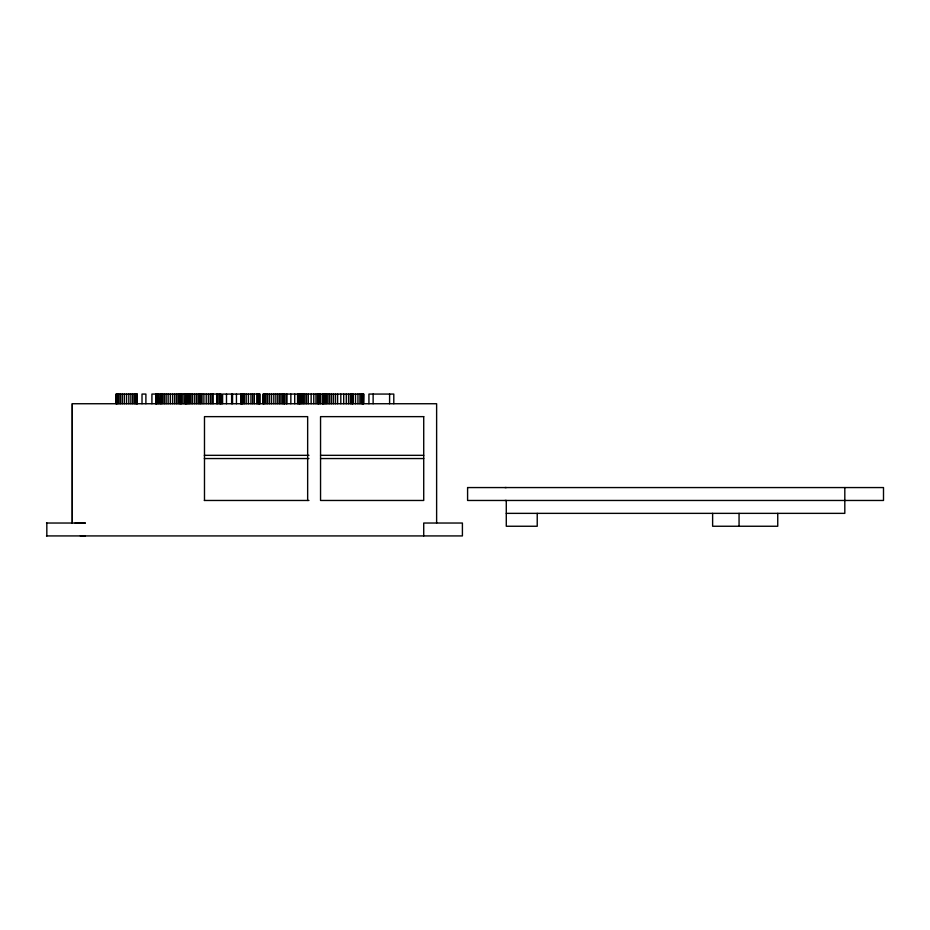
<?xml version="1.0" encoding="UTF-8"?>
<svg xmlns="http://www.w3.org/2000/svg" width="930" height="930" viewBox="0 0 930 930"><rect width="100%" height="100%" fill="white"/><g stroke="black" fill="none" stroke-linecap="round" stroke-linejoin="round"><path stroke-width="1.4" d="M46.826 535.936L46.826 523.032M72.296 403.736L72.296 523.032L72.296 403.736L436.623 403.736L436.623 523.032M506.28 487.564L505.002 487.564M85.188 535.924L80.329 535.936M505.002 500.468L506.28 500.468L506.28 526.252L537.226 526.252L537.226 513.36M204.333 455.328L308.946 455.328M320.571 455.328L423.72 455.328M204.333 458.548L308.946 458.548M320.571 458.548L423.72 458.548M204.333 500.468L308.946 500.468M506.28 513.36L844.812 513.36L844.812 487.564M75.167 523.032L85.188 523.032L46.5 523.032M46.5 535.924L462.408 535.924L462.408 523.032L423.72 523.032L423.72 535.924M777.747 513.36L777.747 526.252L712.624 526.252L712.624 513.36M739.059 513.36L739.059 526.252M393.797 403.736L393.797 394.064L368.931 394.064L368.931 403.736M389.6 394.064L389.6 403.736M373.128 394.064L373.128 403.736M363.572 394.064L363.572 403.736L363.758 394.064L263.062 394.064L263.062 403.736M363.246 394.064L363.246 403.736M363.084 394.064L363.084 403.736M362.991 394.064L362.991 403.736M362.398 394.064L362.398 403.736M361.375 394.064L361.375 403.736M359.922 394.064L359.922 403.736M357.945 394.064L357.945 403.736M355.516 394.064L355.516 403.736M352.796 394.064L352.796 403.736M352.726 394.064L352.726 403.736M352.528 394.064L352.528 403.736M352.342 394.064L352.342 403.736M351.738 394.064L351.738 403.736M350.412 394.064L350.412 403.736M348.552 394.064L348.552 403.736M346.286 394.064L346.286 403.736M343.705 394.064L343.705 403.736M340.81 394.064L340.81 403.736M337.613 394.064L337.613 403.736M335.474 394.064L335.474 403.736M333.44 394.064L333.44 403.736M331.522 394.064L331.522 403.736M329.697 394.064L329.697 403.736M328.046 394.064L328.046 403.736M326.593 394.064L326.593 403.736M325.361 394.064L325.361 403.736M324.326 394.064L324.326 403.736M323.524 394.064L323.524 403.736M322.966 394.064L322.943 403.736M322.594 394.064L322.605 403.736M322.478 394.064L322.419 403.736M320.443 394.064L320.443 403.736M319.025 394.064L319.025 403.736M318.757 394.064L318.757 403.736M318.583 394.064L318.583 403.736M318.455 394.064L318.455 403.736M317.525 394.064L317.525 403.736M315.968 394.064L315.968 403.736M313.77 394.064L313.77 403.736M311.143 394.064L311.143 403.736M308.295 394.064L308.295 403.736M307.656 500.468L307.656 416.64L204.484 416.64L204.484 500.468M306.505 394.064L306.505 403.736M304.889 394.064L304.889 403.736M303.447 394.064L303.447 403.736M302.169 394.064L302.169 403.736M301.088 394.064L301.088 403.736M300.227 394.064L300.227 403.736M299.565 394.064L299.565 403.736M299.123 394.064L299.123 403.736M298.763 394.064L298.763 403.736M297.565 394.064L297.565 403.736M294.717 394.064L294.717 403.736M290.846 394.064L290.846 403.736M286.928 394.064L286.928 403.736M286.37 394.064L286.37 403.736M284.568 394.064L284.615 403.736M283.685 394.064L283.685 403.736M282.581 394.064L282.581 403.736M281.023 394.064L281.023 403.736M279.465 394.064L279.465 403.736M277.745 394.064L277.745 403.736M275.85 394.064L275.85 403.736M273.804 394.064L273.804 403.736M271.548 394.064L271.548 403.736M269.502 394.064L269.502 403.736M267.677 394.064L267.677 403.736M266.061 394.064L266.061 403.736M264.748 394.064L264.748 403.736M263.806 394.064L263.806 403.736M263.388 394.064L263.248 403.736M260.051 403.736L260.051 394.064L222.596 394.064L222.596 403.736M259.4 394.064L259.4 403.736M259.191 394.064L259.226 403.736M258.703 394.064L258.703 403.736M257.866 394.064L257.866 403.736M256.785 394.064L256.785 403.736M254.309 394.064L254.309 403.736M252.681 394.064L252.681 403.736M250.949 394.064L250.949 403.736M248.415 394.064L248.415 403.736M246.206 394.064L246.206 403.736M244.427 394.064L244.427 403.736M243.183 394.064L243.183 403.736M242.358 394.064L242.358 403.736M241.847 394.064L241.905 403.736M241.207 394.064L241.265 403.736M236.441 394.064L236.441 403.736M232.547 394.064L232.547 403.736M231.617 394.064L231.617 403.736M226.49 394.064L226.49 403.736M221.154 403.736L221.154 394.064L151.916 394.064L151.916 403.736M220.968 394.064L220.933 403.736M220.259 394.064L220.259 403.736M219.155 394.064L219.155 403.736M217.608 394.064L217.608 403.736M216.678 394.064L216.678 403.736M213.191 394.064L213.191 403.736M211.935 394.064L211.935 403.736M210.32 394.064L210.32 403.736M208.401 394.064L208.401 403.736M206.228 394.064L206.228 403.736M203.903 394.064L203.903 403.736M202.043 394.064L202.043 403.736M200.648 394.064L200.648 403.736M199.741 394.064L199.741 403.736M198.276 394.064L198.276 403.736M196.602 394.064L196.602 403.736M194.73 394.064L194.73 403.736M192.65 394.064L192.65 403.736M191.045 394.064L191.045 403.736M189.627 394.064L189.627 403.736M188.418 394.064L188.418 403.736M187.395 394.064L187.395 403.736M186.593 394.064L186.593 403.736M186.012 394.064L186.012 403.736M185.675 394.064L185.558 403.736M184.803 394.064L184.803 403.736M183.071 394.064L183.071 403.736M181.594 394.064L181.594 403.736M181.083 394.064L180.897 403.736M180.339 394.064L180.339 403.736M179.397 394.064L179.397 403.736M178.095 394.064L178.095 403.736M176.491 394.064L176.491 403.736M174.666 394.064L174.666 403.736M172.62 394.064L172.62 403.736M170.353 394.064L170.353 403.736M168.156 394.064L168.156 403.736M166.168 394.064L166.168 403.736M164.401 394.064L164.401 403.736M162.831 394.064L162.831 403.736M161.553 394.064L161.553 403.736M160.646 394.064L160.646 403.736M160.204 394.064L159.914 403.736M158.612 394.064L158.612 403.736M157.298 394.064L157.298 403.736M156.438 394.064L156.438 403.736M155.961 394.064L155.961 403.736M155.798 394.064L155.798 403.736M145.894 403.736L145.894 394.064L142.011 394.064L142.011 403.736M137.268 403.736L137.268 394.064L116.099 394.064L116.099 403.736M137.082 394.064L137.082 403.736M136.524 394.064L136.524 403.736M135.594 394.064L135.594 403.736M134.292 394.064L134.292 403.736M132.688 394.064L132.688 403.736M130.863 394.064L130.863 403.736M128.817 394.064L128.817 403.736M126.55 394.064L126.55 403.736M124.353 394.064L124.353 403.736M122.365 394.064L122.365 403.736M120.586 394.064L120.586 403.736M119.017 394.064L119.017 403.736M117.738 394.064L117.738 403.736M116.831 394.064L116.831 403.736M116.227 394.064L116.285 403.736M467.592 487.564L467.592 500.468L883.5 500.468L883.5 487.564L467.592 487.564M423.72 416.64L320.548 416.64L320.548 500.468L423.72 500.468L423.72 416.64M284.382 403.736L284.382 394.064L284.348 403.736M240.975 403.736L240.975 394.064L240.893 403.736"/></g></svg>
